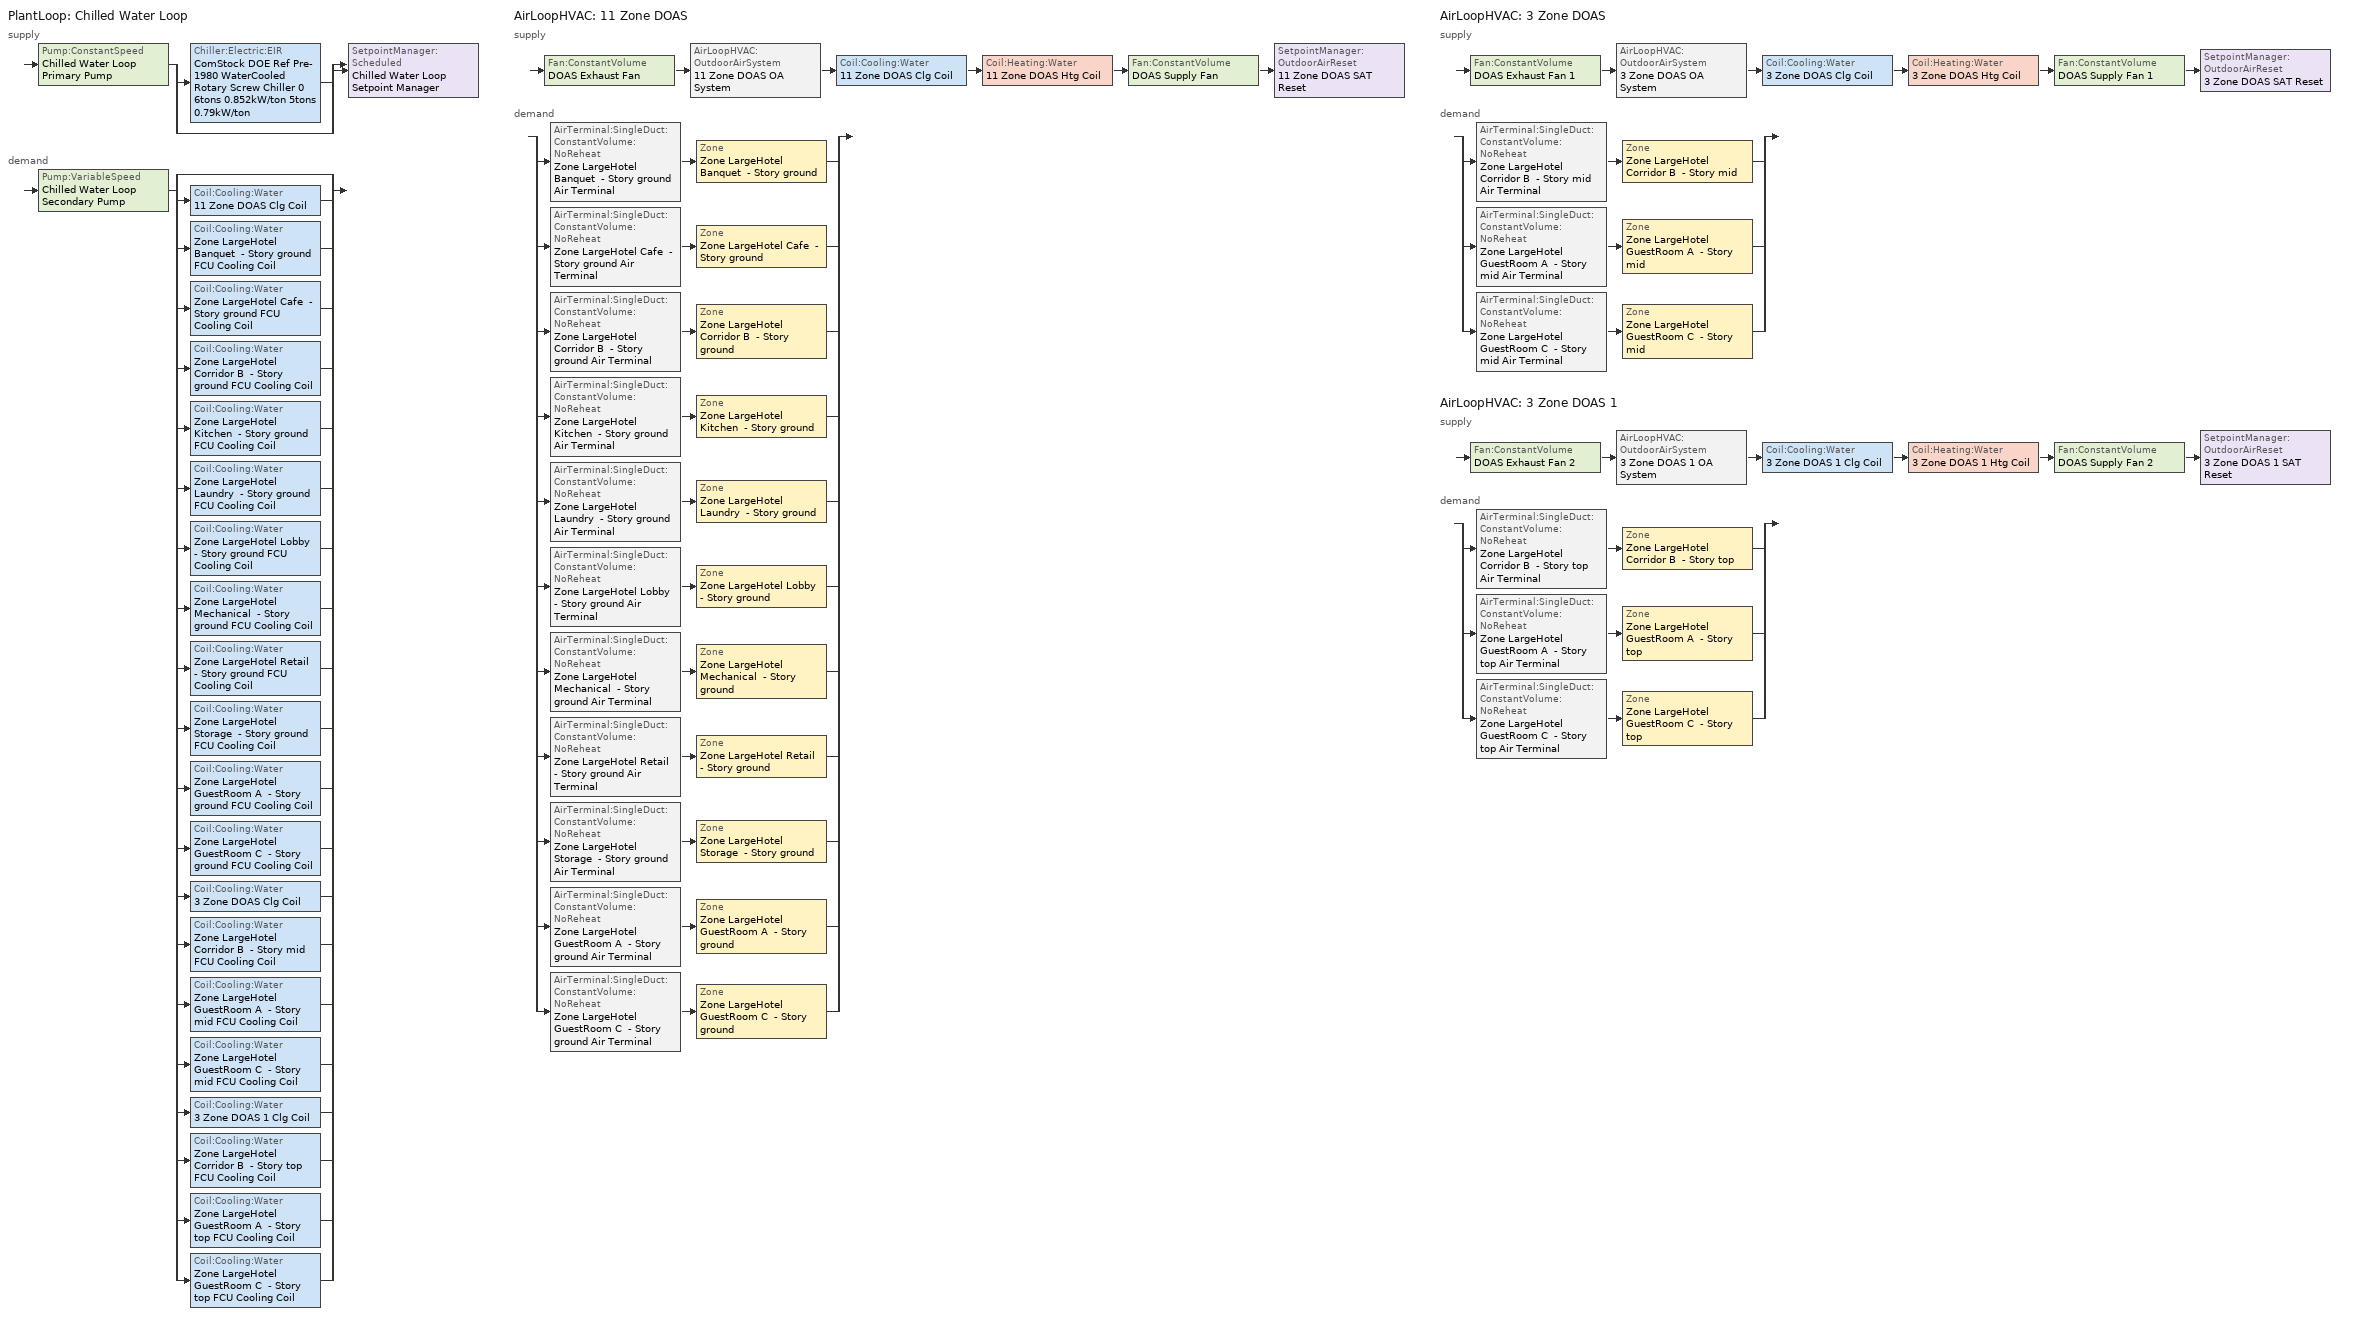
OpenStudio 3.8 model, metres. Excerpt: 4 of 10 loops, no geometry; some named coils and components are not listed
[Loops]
PlantLoop 'Chilled Water Loop'
 supply: Pump:ConstantSpeed 'Chilled Water Loop Primary Pump' > split
  | Chiller:Electric:EIR 'ComStock DOE Ref Pre-1980 WaterCooled  Rotary Screw Chiller 0 6tons 0.852kW/ton 5tons 0.79kW/ton'
  | bypass
  join > SetpointManager:Scheduled 'Chilled Water Loop Setpoint Manager'
 demand: Pump:VariableSpeed 'Chilled Water Loop Secondary Pump' > split
  | bypass
  | Coil:Cooling:Water '11 Zone DOAS Clg Coil'
  | Coil:Cooling:Water 'Zone LargeHotel Banquet  - Story ground FCU Cooling Coil'
  | Coil:Cooling:Water 'Zone LargeHotel Cafe  - Story ground FCU Cooling Coil'
  | Coil:Cooling:Water 'Zone LargeHotel Corridor B  - Story ground FCU Cooling Coil'
  | Coil:Cooling:Water 'Zone LargeHotel Kitchen  - Story ground FCU Cooling Coil'
  | Coil:Cooling:Water 'Zone LargeHotel Laundry  - Story ground FCU Cooling Coil'
  | Coil:Cooling:Water 'Zone LargeHotel Lobby  - Story ground FCU Cooling Coil'
  | Coil:Cooling:Water 'Zone LargeHotel Mechanical  - Story ground FCU Cooling Coil'
  | Coil:Cooling:Water 'Zone LargeHotel Retail  - Story ground FCU Cooling Coil'
  | Coil:Cooling:Water 'Zone LargeHotel Storage  - Story ground FCU Cooling Coil'
  | Coil:Cooling:Water 'Zone LargeHotel GuestRoom A  - Story ground FCU Cooling Coil'
  | Coil:Cooling:Water 'Zone LargeHotel GuestRoom C  - Story ground FCU Cooling Coil'
  | Coil:Cooling:Water '3 Zone DOAS Clg Coil'
  | Coil:Cooling:Water 'Zone LargeHotel Corridor B  - Story mid FCU Cooling Coil'
  | Coil:Cooling:Water 'Zone LargeHotel GuestRoom A  - Story mid FCU Cooling Coil'
  | Coil:Cooling:Water 'Zone LargeHotel GuestRoom C  - Story mid FCU Cooling Coil'
  | Coil:Cooling:Water '3 Zone DOAS 1 Clg Coil'
  | Coil:Cooling:Water 'Zone LargeHotel Corridor B  - Story top FCU Cooling Coil'
  | Coil:Cooling:Water 'Zone LargeHotel GuestRoom A  - Story top FCU Cooling Coil'
  | Coil:Cooling:Water 'Zone LargeHotel GuestRoom C  - Story top FCU Cooling Coil'
AirLoopHVAC '11 Zone DOAS'
 supply: Fan:ConstantVolume 'DOAS Exhaust Fan' > AirLoopHVAC:OutdoorAirSystem '11 Zone DOAS OA System' > Coil:Cooling:Water '11 Zone DOAS Clg Coil' > Coil:Heating:Water '11 Zone DOAS Htg Coil' > Fan:ConstantVolume 'DOAS Supply Fan' > SetpointManager:OutdoorAirReset '11 Zone DOAS SAT Reset'
 demand: split
  | AirTerminal:SingleDuct:ConstantVolume:NoReheat 'Zone LargeHotel Banquet  - Story ground Air Terminal' > Zone 'Zone LargeHotel Banquet  - Story ground'
  | AirTerminal:SingleDuct:ConstantVolume:NoReheat 'Zone LargeHotel Cafe  - Story ground Air Terminal' > Zone 'Zone LargeHotel Cafe  - Story ground'
  | AirTerminal:SingleDuct:ConstantVolume:NoReheat 'Zone LargeHotel Corridor B  - Story ground Air Terminal' > Zone 'Zone LargeHotel Corridor B  - Story ground'
  | AirTerminal:SingleDuct:ConstantVolume:NoReheat 'Zone LargeHotel Kitchen  - Story ground Air Terminal' > Zone 'Zone LargeHotel Kitchen  - Story ground'
  | AirTerminal:SingleDuct:ConstantVolume:NoReheat 'Zone LargeHotel Laundry  - Story ground Air Terminal' > Zone 'Zone LargeHotel Laundry  - Story ground'
  | AirTerminal:SingleDuct:ConstantVolume:NoReheat 'Zone LargeHotel Lobby  - Story ground Air Terminal' > Zone 'Zone LargeHotel Lobby  - Story ground'
  | AirTerminal:SingleDuct:ConstantVolume:NoReheat 'Zone LargeHotel Mechanical  - Story ground Air Terminal' > Zone 'Zone LargeHotel Mechanical  - Story ground'
  | AirTerminal:SingleDuct:ConstantVolume:NoReheat 'Zone LargeHotel Retail  - Story ground Air Terminal' > Zone 'Zone LargeHotel Retail  - Story ground'
  | AirTerminal:SingleDuct:ConstantVolume:NoReheat 'Zone LargeHotel Storage  - Story ground Air Terminal' > Zone 'Zone LargeHotel Storage  - Story ground'
  | AirTerminal:SingleDuct:ConstantVolume:NoReheat 'Zone LargeHotel GuestRoom A  - Story ground Air Terminal' > Zone 'Zone LargeHotel GuestRoom A  - Story ground'
  | AirTerminal:SingleDuct:ConstantVolume:NoReheat 'Zone LargeHotel GuestRoom C  - Story ground Air Terminal' > Zone 'Zone LargeHotel GuestRoom C  - Story ground'
AirLoopHVAC '3 Zone DOAS'
 supply: Fan:ConstantVolume 'DOAS Exhaust Fan 1' > AirLoopHVAC:OutdoorAirSystem '3 Zone DOAS OA System' > Coil:Cooling:Water '3 Zone DOAS Clg Coil' > Coil:Heating:Water '3 Zone DOAS Htg Coil' > Fan:ConstantVolume 'DOAS Supply Fan 1' > SetpointManager:OutdoorAirReset '3 Zone DOAS SAT Reset'
 demand: split
  | AirTerminal:SingleDuct:ConstantVolume:NoReheat 'Zone LargeHotel Corridor B  - Story mid Air Terminal' > Zone 'Zone LargeHotel Corridor B  - Story mid'
  | AirTerminal:SingleDuct:ConstantVolume:NoReheat 'Zone LargeHotel GuestRoom A  - Story mid Air Terminal' > Zone 'Zone LargeHotel GuestRoom A  - Story mid'
  | AirTerminal:SingleDuct:ConstantVolume:NoReheat 'Zone LargeHotel GuestRoom C  - Story mid Air Terminal' > Zone 'Zone LargeHotel GuestRoom C  - Story mid'
AirLoopHVAC '3 Zone DOAS 1'
 supply: Fan:ConstantVolume 'DOAS Exhaust Fan 2' > AirLoopHVAC:OutdoorAirSystem '3 Zone DOAS 1 OA System' > Coil:Cooling:Water '3 Zone DOAS 1 Clg Coil' > Coil:Heating:Water '3 Zone DOAS 1 Htg Coil' > Fan:ConstantVolume 'DOAS Supply Fan 2' > SetpointManager:OutdoorAirReset '3 Zone DOAS 1 SAT Reset'
 demand: split
  | AirTerminal:SingleDuct:ConstantVolume:NoReheat 'Zone LargeHotel Corridor B  - Story top Air Terminal' > Zone 'Zone LargeHotel Corridor B  - Story top'
  | AirTerminal:SingleDuct:ConstantVolume:NoReheat 'Zone LargeHotel GuestRoom A  - Story top Air Terminal' > Zone 'Zone LargeHotel GuestRoom A  - Story top'
  | AirTerminal:SingleDuct:ConstantVolume:NoReheat 'Zone LargeHotel GuestRoom C  - Story top Air Terminal' > Zone 'Zone LargeHotel GuestRoom C  - Story top'
[SizingPeriod:DesignDay] Barometric Pressure {Pa}=97808; Wind Speed {m/s}=4.7; Wind Direction {deg}=230; Rain Indicator=No; Snow Indicator=No; Day of Month=21; Day Type=SummerDesignDay; Daylight Saving Time Indicator=No; Humidity Condition Type=Wetbulb; Dry-Bulb Temperature Range Modifier Type=DefaultMultipliers; Solar Model Indicator=ASHRAETau
Name | Maximum Dry-Bulb Temperature {C} | Daily Dry-Bulb Temperature Range {deltaC} | Month | Wetbulb or DewPoint at Maximum Dry-Bulb {C} | ASHRAE Clear Sky Optical Depth for Beam Irradiance | ASHRAE Clear Sky Optical Depth for Diffuse Irradiance
Lima Allen Co October .4% Condns DB=>MCWB 1 | 28 | 10.4 | 10 | 19.9 | 0.343 | 2.483
Lima Allen Co September .4% Condns DB=>MCWB 1 | 32.6 | 12.1 | 9 | 20.5 | 0.39 | 2.332
[Sizing:Zone] Zone Cooling Design Supply Air Temperature Input Method=SupplyAirTemperature; Zone Cooling Design Supply Air Temperature {C}=12.7778; Zone Cooling Design Supply Air Temperature Difference {deltaC}=11.11; Zone Heating Design Supply Air Temperature Input Method=SupplyAirTemperature; Zone Heating Design Supply Air Temperature {C}=40; Zone Heating Design Supply Air Temperature Difference {deltaC}=11.11; Zone Cooling Design Supply Air Humidity Ratio {kg-H2O/kg-air}=0.0085; Zone Heating Design Supply Air Humidity Ratio {kg-H2O/kg-air}=0.008; Cooling Design Air Flow Method=DesignDay; Heating Design Air Flow Method=DesignDay; Account for Dedicated Outdoor Air System=Yes; Dedicated Outdoor Air System Control Strategy=NeutralSupplyAir; Dedicated Outdoor Air Low Setpoint Temperature for Design {C}=15.556; Dedicated Outdoor Air High Setpoint Temperature for Design {C}=21.111; Zone Load Sizing Method=Sensible Load Only No Latent Load; Zone Latent Cooling Design Supply Air Humidity Ratio Input Method=HumidityRatioDifference; Zone Cooling Design Supply Air Humidity Ratio Difference {kgWater/kgDryAir}=0.005; Zone Latent Heating Design Supply Air Humidity Ratio Input Method=HumidityRatioDifference; Zone Humidification Design Supply Air Humidity Ratio Difference {kgWater/kgDryAir}=0.005
Zone LargeHotel Lobby  - Story ground; Zone LargeHotel Laundry  - Story ground; Zone LargeHotel Storage  - Story ground; Zone LargeHotel Kitchen  - Story ground; Zone LargeHotel Retail  - Story ground; Zone LargeHotel Mechanical  - Story ground; Zone LargeHotel Cafe  - Story ground; Zone LargeHotel GuestRoom A  - Story ground; Zone LargeHotel Corridor B  - Story ground; Zone LargeHotel GuestRoom C  - Story ground; Zone LargeHotel Banquet  - Story ground; Zone LargeHotel GuestRoom A  - Story mid; Zone LargeHotel Corridor B  - Story mid; Zone LargeHotel GuestRoom C  - Story mid; Zone LargeHotel GuestRoom A  - Story top; Zone LargeHotel Corridor B  - Story top; Zone LargeHotel GuestRoom C  - Story top
[Zone equipment]
Zone LargeHotel Lobby  - Story ground: Zone LargeHotel Lobby  - Story ground Air Terminal, Zone LargeHotel Lobby  - Story ground FCU
Zone LargeHotel Laundry  - Story ground: Zone LargeHotel Laundry  - Story ground Exhaust Fan, Zone LargeHotel Laundry  - Story ground Air Terminal, Zone LargeHotel Laundry  - Story ground FCU
Zone LargeHotel Storage  - Story ground: Zone LargeHotel Storage  - Story ground Air Terminal, Zone LargeHotel Storage  - Story ground FCU
Zone LargeHotel Kitchen  - Story ground: Zone LargeHotel Kitchen  - Story ground Exhaust Fan, Zone LargeHotel Kitchen  - Story ground Air Terminal, Zone LargeHotel Kitchen  - Story ground FCU
Zone LargeHotel Retail  - Story ground: Zone LargeHotel Retail  - Story ground Air Terminal, Zone LargeHotel Retail  - Story ground FCU
Zone LargeHotel Mechanical  - Story ground: Zone LargeHotel Mechanical  - Story ground Air Terminal, Zone LargeHotel Mechanical  - Story ground FCU
Zone LargeHotel Cafe  - Story ground: Zone LargeHotel Cafe  - Story ground Air Terminal, Zone LargeHotel Cafe  - Story ground FCU
Zone LargeHotel GuestRoom A  - Story ground: Zone LargeHotel GuestRoom A  - Story ground Air Terminal, Zone LargeHotel GuestRoom A  - Story ground FCU
Zone LargeHotel Corridor B  - Story ground: Zone LargeHotel Corridor B  - Story ground Air Terminal, Zone LargeHotel Corridor B  - Story ground FCU
Zone LargeHotel GuestRoom C  - Story ground: Zone LargeHotel GuestRoom C  - Story ground Air Terminal, Zone LargeHotel GuestRoom C  - Story ground FCU
Zone LargeHotel Banquet  - Story ground: Zone LargeHotel Banquet  - Story ground Air Terminal, Zone LargeHotel Banquet  - Story ground FCU
Zone LargeHotel GuestRoom A  - Story mid: Zone LargeHotel GuestRoom A  - Story mid Air Terminal, Zone LargeHotel GuestRoom A  - Story mid FCU
Zone LargeHotel Corridor B  - Story mid: Zone LargeHotel Corridor B  - Story mid Air Terminal, Zone LargeHotel Corridor B  - Story mid FCU
Zone LargeHotel GuestRoom C  - Story mid: Zone LargeHotel GuestRoom C  - Story mid Air Terminal, Zone LargeHotel GuestRoom C  - Story mid FCU
Zone LargeHotel GuestRoom A  - Story top: Zone LargeHotel GuestRoom A  - Story top Air Terminal, Zone LargeHotel GuestRoom A  - Story top FCU
Zone LargeHotel Corridor B  - Story top: Zone LargeHotel Corridor B  - Story top Air Terminal, Zone LargeHotel Corridor B  - Story top FCU
Zone LargeHotel GuestRoom C  - Story top: Zone LargeHotel GuestRoom C  - Story top Air Terminal, Zone LargeHotel GuestRoom C  - Story top FCU
[Fan:ZoneExhaust] Fan Total Efficiency=0.0273754; Pressure Rise {Pa}=124.544; System Availability Manager Coupling Mode=Decoupled
Name | Availability Schedule | Maximum Flow Rate {m3/s} | Flow Fraction Schedule
Zone LargeHotel Kitchen  - Story ground Exhaust Fan | HotelLarge Kitchen_Exhaust_SCH | 0.00364136 | HotelLarge Kitchen_Exhaust_SCH
Zone LargeHotel Laundry  - Story ground Exhaust Fan | Always On | 0.00234777 | Always On
[PlantLoop]
Chilled Water Loop: Glycol Concentration=0; Maximum Loop Temperature {C}=40; Minimum Loop Temperature {C}=1; Maximum Loop Flow Rate {m3/s}=0.000864781; Plant Loop Volume {m3}=0.103774; Load Distribution Scheme=Optimal; Common Pipe Simulation=CommonPipe
[Sizing:Plant]
Chilled Water Loop: Loop Type=Cooling; Design Loop Exit Temperature {C}=6.66667; Loop Design Temperature Difference {deltaC}=5.61111; Sizing Option=NonCoincident; Zone Timesteps in Averaging Window=1; Coincident Sizing Factor Mode=None
[SetpointManager:Scheduled]
Chilled Water Loop Setpoint Manager: Control Variable=Temperature; Schedule=Chilled Water Loop Temp - 44F; Setpoint Node or NodeList=Chilled Water Loop Supply Outlet Node
[Pump:VariableSpeed]
Chilled Water Loop Secondary Pump: Rated Flow Rate {m3/s}=0.000864781; Rated Pump Head {Pa}=134508; Rated Power Consumption {W}=180.761; Motor Efficiency=0.825; Fraction of Motor Inefficiencies to Fluid Stream=0; Coefficient 1 of the Part Load Performance Curve=0; Coefficient 2 of the Part Load Performance Curve=0.5726; Coefficient 3 of the Part Load Performance Curve=-0.301; Coefficient 4 of the Part Load Performance Curve=0.7347; Pump Control Type=Intermittent; Skin Loss Radiative Fraction=0.5; Design Power Sizing Method=PowerPerFlowPerPressure; Design Electric Power per Unit Flow Rate {W/(m3/s)}=348701.1; Design Shaft Power per Unit Flow Rate per Unit Head {W-s/m3-Pa}=1.28205; Design Minimum Flow Rate Fraction=0
[Pump:ConstantSpeed]
Chilled Water Loop Primary Pump: Rated Flow Rate {m3/s}=0.000864781; Rated Pump Head {Pa}=44836; Rated Power Consumption {W}=60.2538; Motor Efficiency=0.825; Fraction of Motor Inefficiencies to Fluid Stream=0; Pump Control Type=Intermittent; Design Power Sizing Method=PowerPerFlowPerPressure; Design Electric Power per Unit Flow Rate {W/(m3/s)}=348701.1; Design Shaft Power per Unit Flow Rate per Unit Head {W-s/m3-Pa}=1.28205
[Refrigeration:WalkIn] Availability Schedule=Always On Discrete; Rated Coil Cooling Capacity {W}=2696.25; Rated Total Heating Power {W}=0; Rated Circulation Fan Power {W}=0; Rated Total Lighting Power {W}=120; Lighting Schedule=Always On; Defrost Control Type=TimeSchedule; Temperature Termination Defrost Fraction to Ice=0.7; Insulated Floor Surface Area {m2}=11.1484; Insulated Floor U-Value {W/m2-K}=0.207
Name | Operating Temperature {C} | Rated Cooling Source Temperature {C} | Rated Cooling Coil Fan Power {W} | Defrost Type | Defrost Schedule | Defrost Drip-Down Schedule | Defrost Power {W} | WalkIn Zone Boundary 1
Large Hotel Cooler | 2 | -3.88889 | 200 | OffCycle | Refrigeration Defrost Schedule | Refrigeration Dripdown Schedule | 0 | Refrigeration Walk In Zone Boundary 1
Large Hotel Freezer | -23 | -28.3333 | 250 | Electric | Refrigeration Defrost Schedule 1 | Refrigeration Dripdown Schedule 1 | 2000 | Refrigeration Walk In Zone Boundary 2
[Refrigeration:WalkIn:ZoneBoundary] Zone=Zone LargeHotel Kitchen  - Story ground; Total Insulated Surface Area Facing Zone {m2}=43.4; Insulated Surface U-Value Facing Zone {W/m2-K}=0.235; Area of Stocking Doors Facing Zone {m2}=2; Height of Stocking Doors Facing Zone {m}=2; Stocking Door Opening Schedule Name Facing Zone=door_wi_sched; Stocking Door Opening Protection Type Facing Zone=None
Refrigeration Walk In Zone Boundary 1; Refrigeration Walk In Zone Boundary 2
[AirLoopHVAC] Design Return Air Flow Fraction of Supply Air Flow=1
Name | Availability Schedule | Design Supply Air Flow Rate {m3/s}
11 Zone DOAS | 11 Zone DOAS Occ Sch | 0.0970373
3 Zone DOAS | 3 Zone DOAS Occ Sch | 0.00825811
3 Zone DOAS 1 | 3 Zone DOAS 1 Occ Sch | 0.00825811
[Sizing:System] Type of Load to Size On=VentilationRequirement; Central Heating Maximum System Air Flow Ratio=1; Preheat Design Temperature {C}=7; Preheat Design Humidity Ratio {kg-H2O/kg-Air}=0.008; Precool Design Temperature {C}=12.8; Precool Design Humidity Ratio {kg-H2O/kg-Air}=0.008; Central Cooling Design Supply Air Temperature {C}=15.5556; Central Heating Design Supply Air Temperature {C}=21.1111; Sizing Option=Coincident; 100% Outdoor Air in Cooling=Yes; 100% Outdoor Air in Heating=Yes; Central Cooling Design Supply Air Humidity Ratio {kg-H2O/kg-Air}=0.0085; System Outdoor Air Method=ZoneSum; Zone Maximum Outdoor Air Fraction=1; Cooling Supply Air Flow Rate Per Floor Area {m3/s-m2}=0.00996765; Cooling Fraction of Autosized Cooling Supply Air Flow Rate=1; Cooling Supply Air Flow Rate Per Unit Cooling Capacity {m3/s-W}=3.94755e-05; Heating Supply Air Flow Rate Per Floor Area {m3/s-m2}=0.00996765; Heating Fraction of Autosized Heating Supply Air Flow Rate=1; Heating Fraction of Autosized Cooling Supply Air Flow Rate=1; Heating Supply Air Flow Rate Per Unit Heating Capacity {m3/s-W}=3.15882e-05; Cooling Design Capacity Method=CoolingDesignCapacity; Cooling Design Capacity Per Floor Area {W/m2}=234.7; Fraction of Autosized Cooling Design Capacity=1; Heating Design Capacity Method=HeatingDesignCapacity; Heating Design Capacity Per Floor Area {W/m2}=157; Fraction of Autosized Heating Design Capacity=1; Central Cooling Capacity Control Method=OnOff; Occupant Diversity=1
Name | Design Outdoor Air Flow Rate {m3/s} | Cooling Design Capacity {W} | Heating Design Capacity {W}
11 Zone DOAS | 0.0970373 | 1890.91 | 4331.39
3 Zone DOAS | 0.00825811 | 159.17 | 368.61
3 Zone DOAS 1 | 0.00825811 | 161.71 | 368.61
[Fan:ConstantVolume] Availability Schedule=Always On Discrete; Fan Total Efficiency=0.53625; Pressure Rise {Pa}=622.722; Motor Efficiency=0.825; Motor In Airstream Fraction=1
Name | Maximum Flow Rate {m3/s}
DOAS Supply Fan; DOAS Exhaust Fan | 0.0970373
DOAS Supply Fan 1; DOAS Exhaust Fan 1; DOAS Supply Fan 2; DOAS Exhaust Fan 2 | 0.00825811
[Controller:WaterCoil] Action=Reverse; Minimum Actuated Flow {m3/s}=0
11 Zone DOAS Clg Coil Controller: Water Coil=11 Zone DOAS Clg Coil; Controller Convergence Tolerance {deltaC}=0.001; Maximum Actuated Flow {m3/s}=0.000113629
Zone LargeHotel Banquet  - Story ground FCU Cooling Coil Controller: Water Coil=Zone LargeHotel Banquet  - Story ground FCU Cooling Coil
Zone LargeHotel Cafe  - Story ground FCU Cooling Coil Controller: Water Coil=Zone LargeHotel Cafe  - Story ground FCU Cooling Coil
Zone LargeHotel Corridor B  - Story ground FCU Cooling Coil Controller: Water Coil=Zone LargeHotel Corridor B  - Story ground FCU Cooling Coil
Zone LargeHotel Kitchen  - Story ground FCU Cooling Coil Controller: Water Coil=Zone LargeHotel Kitchen  - Story ground FCU Cooling Coil
Zone LargeHotel Laundry  - Story ground FCU Cooling Coil Controller: Water Coil=Zone LargeHotel Laundry  - Story ground FCU Cooling Coil
Zone LargeHotel Lobby  - Story ground FCU Cooling Coil Controller: Water Coil=Zone LargeHotel Lobby  - Story ground FCU Cooling Coil
Zone LargeHotel Mechanical  - Story ground FCU Cooling Coil Controller: Water Coil=Zone LargeHotel Mechanical  - Story ground FCU Cooling Coil
Zone LargeHotel Retail  - Story ground FCU Cooling Coil Controller: Water Coil=Zone LargeHotel Retail  - Story ground FCU Cooling Coil
Zone LargeHotel Storage  - Story ground FCU Cooling Coil Controller: Water Coil=Zone LargeHotel Storage  - Story ground FCU Cooling Coil
Zone LargeHotel GuestRoom A  - Story ground FCU Cooling Coil Controller: Water Coil=Zone LargeHotel GuestRoom A  - Story ground FCU Cooling Coil
Zone LargeHotel GuestRoom C  - Story ground FCU Cooling Coil Controller: Water Coil=Zone LargeHotel GuestRoom C  - Story ground FCU Cooling Coil
3 Zone DOAS Clg Coil Controller: Water Coil=3 Zone DOAS Clg Coil; Controller Convergence Tolerance {deltaC}=0.001; Maximum Actuated Flow {m3/s}=9.59399e-06
Zone LargeHotel Corridor B  - Story mid FCU Cooling Coil Controller: Water Coil=Zone LargeHotel Corridor B  - Story mid FCU Cooling Coil
Zone LargeHotel GuestRoom A  - Story mid FCU Cooling Coil Controller: Water Coil=Zone LargeHotel GuestRoom A  - Story mid FCU Cooling Coil
Zone LargeHotel GuestRoom C  - Story mid FCU Cooling Coil Controller: Water Coil=Zone LargeHotel GuestRoom C  - Story mid FCU Cooling Coil
3 Zone DOAS 1 Clg Coil Controller: Water Coil=3 Zone DOAS 1 Clg Coil; Controller Convergence Tolerance {deltaC}=0.001; Maximum Actuated Flow {m3/s}=1.47621e-05
Zone LargeHotel Corridor B  - Story top FCU Cooling Coil Controller: Water Coil=Zone LargeHotel Corridor B  - Story top FCU Cooling Coil
Zone LargeHotel GuestRoom A  - Story top FCU Cooling Coil Controller: Water Coil=Zone LargeHotel GuestRoom A  - Story top FCU Cooling Coil
Zone LargeHotel GuestRoom C  - Story top FCU Cooling Coil Controller: Water Coil=Zone LargeHotel GuestRoom C  - Story top FCU Cooling Coil
[Coil:Cooling:Water] Availability Schedule=Always On Discrete; Design Inlet Water Temperature {C}=6.66667; Design Outlet Air Humidity Ratio {kg-H2O/kg-air}=0.0085; Heat Exchanger Configuration=CrossFlow
Name | Design Water Flow Rate {m3/s} | Design Air Flow Rate {m3/s} | Design Inlet Air Temperature {C} | Design Outlet Air Temperature {C} | Design Inlet Air Humidity Ratio {kg-H2O/kg-air}
11 Zone DOAS Clg Coil | 0.000113629 | 0.0970373 | 32.237 | 14.5808 | 0.0107273
Zone LargeHotel Banquet  - Story ground FCU Cooling Coil | 8.60684e-05 | 0.132403 | 25.3944 | 12.7778 | 0.0120835
Zone LargeHotel Cafe  - Story ground FCU Cooling Coil | 1.48017e-05 | 0.030675 | 25.4168 | 12.7778 | 0.0103943
Zone LargeHotel Corridor B  - Story ground FCU Cooling Coil | 0 | 0 | 30 | 12.7778 | 0.0085
Zone LargeHotel Kitchen  - Story ground FCU Cooling Coil | 1.8048e-06 | 0.168848 | 27.4315 | 12.7778 | 0.0085
Zone LargeHotel Laundry  - Story ground FCU Cooling Coil | 2.51396e-05 | 0.0386715 | 25.4297 | 12.7778 | 0.00860123
Zone LargeHotel Lobby  - Story ground FCU Cooling Coil | 9.69549e-05 | 0.201245 | 25.4197 | 12.7778 | 0.00965876
Zone LargeHotel Mechanical  - Story ground FCU Cooling Coil | 7.7888e-06 | 0.0251369 | 25.4286 | 12.7778 | 0.00893572
Zone LargeHotel Retail  - Story ground FCU Cooling Coil | 6.06015e-06 | 0.0241559 | 25.4245 | 12.7778 | 0.00969535
Zone LargeHotel Storage  - Story ground FCU Cooling Coil | 4.94472e-06 | 0.0186273 | 25.4282 | 12.7778 | 0.00906559
Zone LargeHotel GuestRoom A  - Story ground FCU Cooling Coil | 8.17106e-06 | 0.0210879 | 25.4194 | 12.7778 | 0.0102425
Zone LargeHotel GuestRoom C  - Story ground FCU Cooling Coil | 1.25423e-05 | 0.0210548 | 25.428 | 12.7778 | 0.00885683
3 Zone DOAS Clg Coil | 9.59399e-06 | 0.00825811 | 32.0555 | 14.5808 | 0.010727
Zone LargeHotel Corridor B  - Story mid FCU Cooling Coil | 2.19905e-06 | 0.0101727 | 31.4315 | 12.7778 | 0.0085
Zone LargeHotel GuestRoom A  - Story mid FCU Cooling Coil | 8.55236e-05 | 0.183236 | 25.4191 | 12.7778 | 0.00990141
Zone LargeHotel GuestRoom C  - Story mid FCU Cooling Coil | 0.000126283 | 0.185174 | 25.427 | 12.7778 | 0.00885588
3 Zone DOAS 1 Clg Coil | 1.47621e-05 | 0.00825811 | 32.3185 | 14.5893 | 0.0155761
Zone LargeHotel Corridor B  - Story top FCU Cooling Coil | 2.19905e-06 | 0.0294508 | 31.4315 | 12.7778 | 0.0085
Zone LargeHotel GuestRoom A  - Story top FCU Cooling Coil | 0.000100185 | 0.223509 | 25.4169 | 12.7778 | 0.0100485
Zone LargeHotel GuestRoom C  - Story top FCU Cooling Coil | 0.00014613 | 0.223695 | 25.4262 | 12.7778 | 0.00888868
[Controller:OutdoorAir] Economizer Control Type=NoEconomizer; Economizer Control Action Type=ModulateFlow; Economizer Maximum Limit Dry-Bulb Temperature {C}=12.7778; Lockout Type=LockoutWithHeating; Minimum Limit Type=FixedMinimum; Minimum Fraction of Outdoor Air Schedule=Always On Discrete; High Humidity Control=No; Heat Recovery Bypass Control Type=BypassWhenWithinEconomizerLimits; Economizer Operation Staging=InterlockedWithMechanicalCooling
Name | Minimum Outdoor Air Flow Rate {m3/s} | Maximum Outdoor Air Flow Rate {m3/s} | Minimum Outdoor Air Schedule | Controller Mechanical Ventilation
11 Zone DOAS Outdoor Air Controller | 0.0970373 | 0.0970373 | 11 Zone DOAS Occ Sch | 11 Zone DOAS Mechanical Ventilation Controller
3 Zone DOAS Outdoor Air Controller | 0.00825811 | 0.00825811 | 3 Zone DOAS Occ Sch | 3 Zone DOAS Mechanical Ventilation Controller
3 Zone DOAS 1 Outdoor Air Controller | 0.00825811 | 0.00825811 | 3 Zone DOAS 1 Occ Sch | 3 Zone DOAS 1 Mechanical Ventilation Controller
[Controller:MechanicalVentilation] Availability Schedule=Always On Discrete; System Outdoor Air Method=ZoneSum
11 Zone DOAS Mechanical Ventilation Controller; 3 Zone DOAS Mechanical Ventilation Controller; 3 Zone DOAS 1 Mechanical Ventilation Controller
[AirLoopHVAC:OutdoorAirSystem]
Name | Controller
11 Zone DOAS OA System | 11 Zone DOAS Outdoor Air Controller
3 Zone DOAS OA System | 3 Zone DOAS Outdoor Air Controller
3 Zone DOAS 1 OA System | 3 Zone DOAS 1 Outdoor Air Controller
[SetpointManager:OutdoorAirReset] Control Variable=Temperature; Setpoint at Outdoor Low Temperature {C}=21.1111; Outdoor Low Temperature {C}=12.7778; Setpoint at Outdoor High Temperature {C}=15.5556; Outdoor High Temperature {C}=21.1111
Name | Setpoint Node or NodeList
11 Zone DOAS SAT Reset | 11 Zone DOAS Supply Outlet Node
3 Zone DOAS SAT Reset | 3 Zone DOAS Supply Outlet Node
3 Zone DOAS 1 SAT Reset | 3 Zone DOAS 1 Supply Outlet Node
[AirTerminal:SingleDuct:ConstantVolume:NoReheat] Availability Schedule=Always On Discrete
Name | Maximum Air Flow Rate {m3/s}
Zone LargeHotel Banquet  - Story ground Air Terminal | 0.0474997
Zone LargeHotel Cafe  - Story ground Air Terminal | 0.0127156
Zone LargeHotel Corridor B  - Story ground Air Terminal; Zone LargeHotel Laundry  - Story ground Air Terminal; Zone LargeHotel Mechanical  - Story ground Air Terminal; Zone LargeHotel Storage  - Story ground Air Terminal; Zone LargeHotel GuestRoom A  - Story ground Air Terminal; Zone LargeHotel GuestRoom C  - Story ground Air Terminal | 0
Zone LargeHotel Kitchen  - Story ground Air Terminal | 0.00244491
Zone LargeHotel Lobby  - Story ground Air Terminal | 0.0296596
Zone LargeHotel Retail  - Story ground Air Terminal | 0.0021951
Zone LargeHotel Corridor B  - Story mid Air Terminal; Zone LargeHotel Corridor B  - Story top Air Terminal | 0.00234019
Zone LargeHotel GuestRoom A  - Story mid Air Terminal; Zone LargeHotel GuestRoom C  - Story mid Air Terminal; Zone LargeHotel GuestRoom A  - Story top Air Terminal; Zone LargeHotel GuestRoom C  - Story top Air Terminal | 0.00295896
[Schedule:Ruleset]
Name | Default Day Schedule | Summer Design Day Schedule | Winter Design Day Schedule
HotelLarge Kitchen_Exhaust_SCH | HotelLarge Kitchen_Exhaust_SCH Default | HotelLarge Kitchen_Exhaust_SCH Summer Design Day | HotelLarge Kitchen_Exhaust_SCH Winter Design Day
Always On | Always On Default
door_wi_sched | door_wi_sched Default
Refrigeration Defrost Schedule | Refrigeration Defrost Schedule Default - Large Hotel Cooler
Refrigeration Dripdown Schedule | Refrigeration Dripdown Schedule Default - Large Hotel Cooler
Refrigeration Defrost Schedule 1 | Refrigeration Defrost Schedule Default - Large Hotel Freezer
Refrigeration Dripdown Schedule 1 | Refrigeration Dripdown Schedule Default - Large Hotel Freezer
Chilled Water Loop Temp - 44F | Chilled Water Loop Temp - 44F Default
11 Zone DOAS Occ Sch | 11 Zone DOAS Occ Sch Default | 11 Zone DOAS Occ Sch Summer Design Day | 11 Zone DOAS Occ Sch Winter Design Day
3 Zone DOAS Occ Sch | 3 Zone DOAS Occ Sch Default | 3 Zone DOAS Occ Sch Summer Design Day | 3 Zone DOAS Occ Sch Winter Design Day
3 Zone DOAS 1 Occ Sch | 3 Zone DOAS 1 Occ Sch Default | 3 Zone DOAS 1 Occ Sch Summer Design Day | 3 Zone DOAS 1 Occ Sch Winter Design Day
[Schedule:Day]
HotelLarge Kitchen_Exhaust_SCH Default; HotelLarge Kitchen_Exhaust_SCH Winter Design Day; HotelLarge Kitchen_Exhaust_SCH Summer Design Day; HotelLarge Kitchen_Exhaust_SCH Default 1; HotelLarge Kitchen_Exhaust_SCH Default 2: No, 7, 0, 0, 24, 0, 1
Always On Default; Always On Default 1; Always On Default 2: No, 24, 0, 1
door_wi_sched Default: No, 6, 0, 0, 22, 0, 0.0625, 24, 0, 0
Refrigeration Defrost Schedule Default - Large Hotel Cooler; Refrigeration Dripdown Schedule Default - Large Hotel Cooler: 0, 59, 0, 24, 0, 0
Refrigeration Defrost Schedule Default - Large Hotel Freezer; Refrigeration Dripdown Schedule Default - Large Hotel Freezer: 0, 45, 0, 24, 0, 0
Chilled Water Loop Temp - 44F Default: 24, 0, 6.66667
11 Zone DOAS Occ Sch Default: 2, 0, 1, 8, 0, 0, 24, 0, 1
11 Zone DOAS Occ Sch Winter Design Day; 11 Zone DOAS Occ Sch Summer Design Day; 3 Zone DOAS Occ Sch Winter Design Day; 3 Zone DOAS Occ Sch Summer Design Day; Schedule Day 69; Schedule Day 70; 3 Zone DOAS 1 Occ Sch Winter Design Day; 3 Zone DOAS 1 Occ Sch Summer Design Day; Schedule Day 71; Schedule Day 72: 24, 0, 1
Schedule Day 67; Schedule Day 68: 8, 0, 0, 24, 0, 1
3 Zone DOAS Occ Sch Default; 3 Zone DOAS 1 Occ Sch Default: 15, 0, 1, 18, 0, 0, 24, 0, 1
[Schedule:Rule] Date Specification Type=DateRange; Start Month=1; End Month=12
Name | Schedule Ruleset | Rule Order | Day Schedule | Apply Saturday | Start Day | End Day | Apply Sunday
Schedule Rule 53 | HotelLarge Kitchen_Exhaust_SCH | 1 | HotelLarge Kitchen_Exhaust_SCH Default 1 | Yes | 6 | 29
Schedule Rule 54 | HotelLarge Kitchen_Exhaust_SCH | 0 | HotelLarge Kitchen_Exhaust_SCH Default 2 |  | 7 | 30 | Yes
Schedule Rule 55 | Always On | 1 | Always On Default 1 | Yes | 6 | 29
Schedule Rule 56 | Always On | 0 | Always On Default 2 |  | 7 | 30 | Yes
Schedule Rule 60 | 11 Zone DOAS Occ Sch | 1 | Schedule Day 67 | Yes | 6 | 29
Schedule Rule 61 | 11 Zone DOAS Occ Sch | 0 | Schedule Day 68 |  | 7 | 30 | Yes
Schedule Rule 62 | 3 Zone DOAS Occ Sch | 1 | Schedule Day 69 | Yes | 6 | 29
Schedule Rule 63 | 3 Zone DOAS Occ Sch | 0 | Schedule Day 70 |  | 7 | 30 | Yes
Schedule Rule 64 | 3 Zone DOAS 1 Occ Sch | 1 | Schedule Day 71 | Yes | 6 | 29
Schedule Rule 65 | 3 Zone DOAS 1 Occ Sch | 0 | Schedule Day 72 |  | 7 | 30 | Yes
[Schedule:Constant]
Always On Discrete: Value=1
